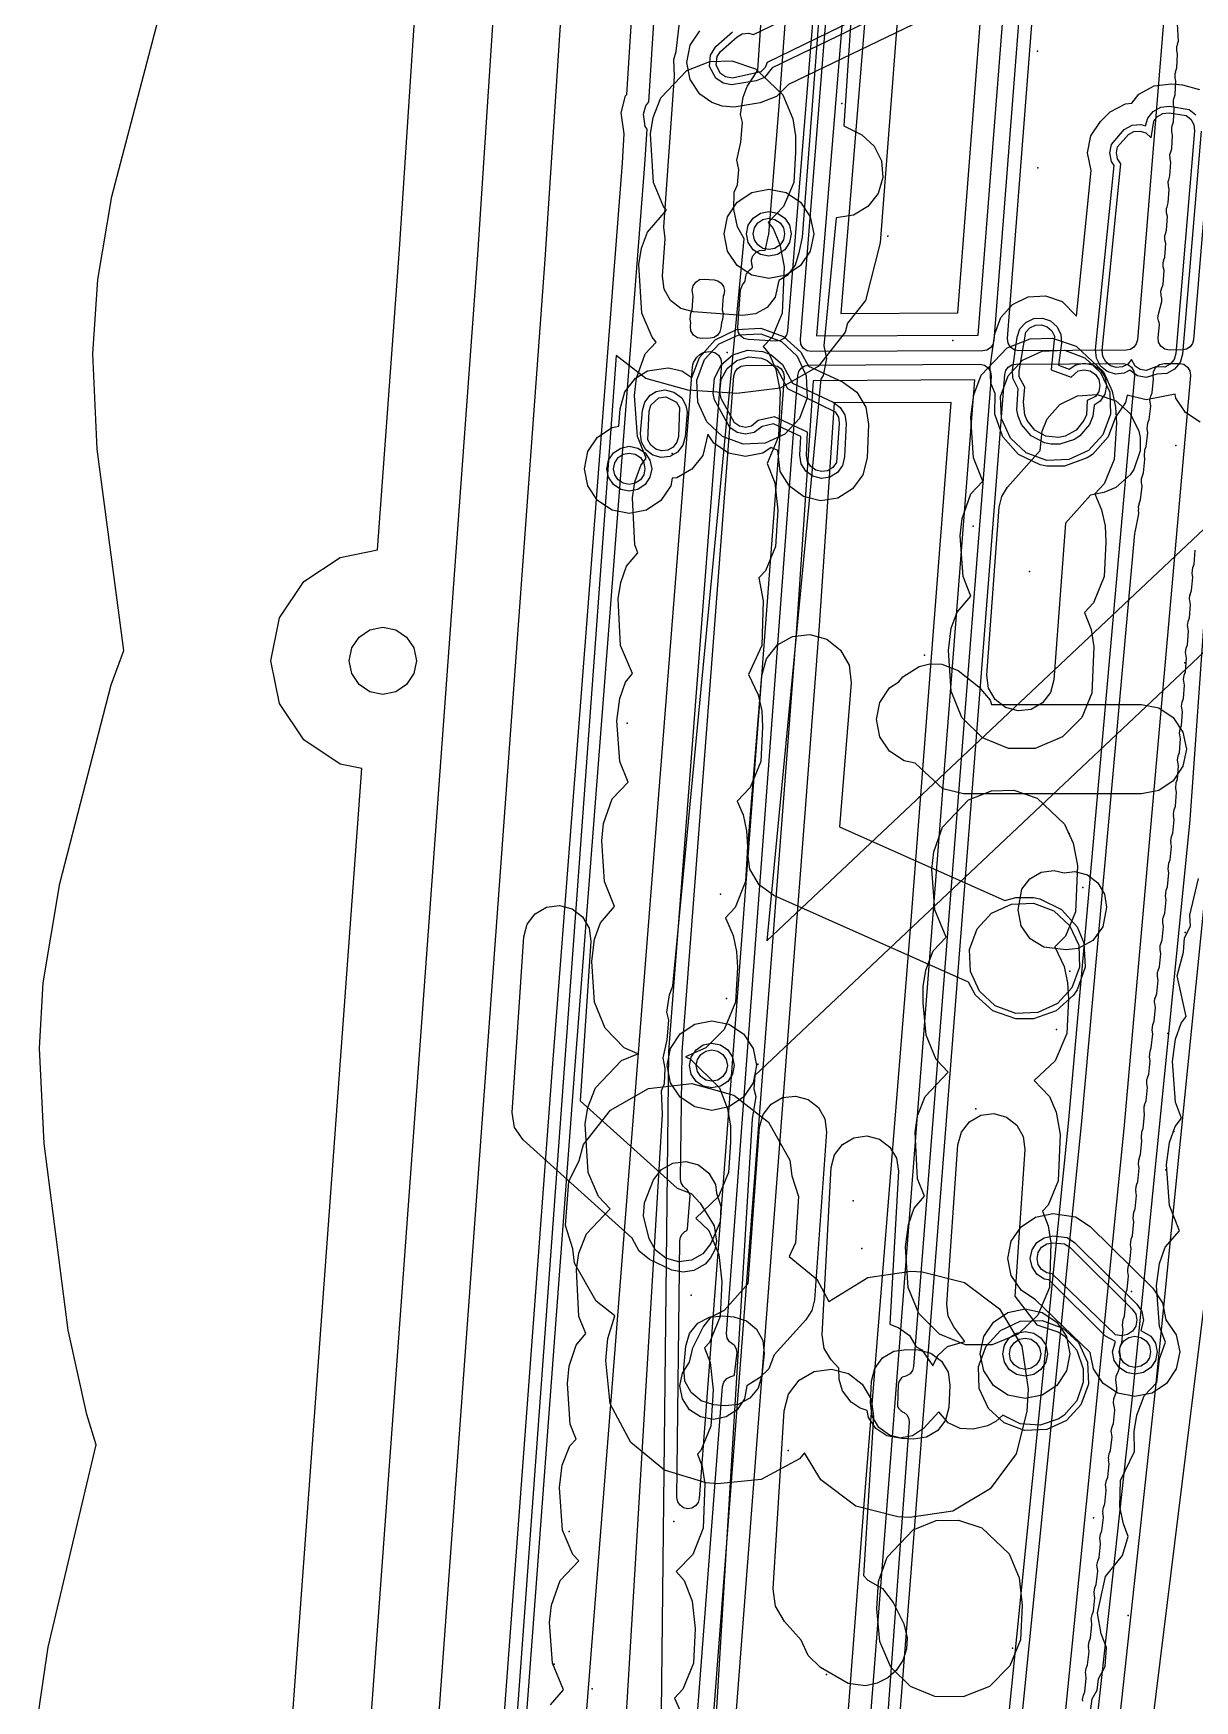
# Model space of a CAD drawing. Header units: metres. Extents: x 8738 to 9560, y -8972 to -7699.
# Drawn here: x 8830.9 to 8882.8, y -8453.9 to -8379.4 of the extents above; entities that cross this region are included whole.
import ezdxf

# ---------------------------------------------------------------- set-up
doc = ezdxf.new("R2010")
doc.units = ezdxf.units.M
for name, color, linetype in [('AI_GREENING_EXCLUSIONS', 1, 'Continuous'), ('AI_GREENING_LAWN', 82, 'Continuous'), ('AI_GREENING_REJECTED', 6, 'Continuous')]:
    doc.layers.add(name, color=color, linetype=linetype)

msp = doc.modelspace()

# ---------------------------------------------------------------- linework, layer by layer
at = {"layer": 'AI_GREENING_EXCLUSIONS'}
for points in [[(8848.921, -8495.692), (8854.122, -8425.872), (8857.265, -8385.239), (8857.346, -8383.941), (8857.205, -8382.999), (8857.405, -8382.245), (8857.457, -8382.177), (8858.346, -8368.035), (8862.197, -8310.895), (8865.464, -8280.249)], [(8849.918, -8495.766), (8855.119, -8425.947), (8858.262, -8385.308), (8858.361, -8383.732), (8858.277, -8383.606), (8858.203, -8383.062), (8858.303, -8382.685), (8858.438, -8382.508), (8859.344, -8368.102), (8863.195, -8310.96), (8866.461, -8280.319)], [(8842.166, -8507.758), (8850.798, -8389.338), (8855.784, -8313.137), (8853.631, -8312.977), (8853.067, -8312.82), (8852.606, -8312.46), (8852.318, -8311.95), (8852.247, -8311.369), (8852.403, -8310.805), (8852.764, -8310.344), (8853.273, -8310.056), (8853.854, -8309.985), (8857.49, -8310.256), (8858.051, -8310.411), (8858.51, -8310.768), (8858.799, -8311.273), (8858.875, -8311.85), (8853.79, -8389.55), (8845.159, -8507.963)], [(8838.675, -8507.504), (8845.615, -8412.294), (8844.648, -8412.101), (8843.025, -8411.017), (8841.942, -8409.395), (8841.561, -8407.482), (8841.942, -8405.569), (8843.025, -8403.946), (8844.648, -8402.863), (8846.327, -8402.529), (8847.306, -8389.096), (8852.082, -8316.109)], [(8857.37, -8455.747), (8859.06, -8427.744), (8859.001, -8426.702), (8859.138, -8426.364), (8859.177, -8425.698), (8859.083, -8425.223), (8859.266, -8424.412), (8859.338, -8423.536), (8859.25, -8423.184), (8859.364, -8422.412), (8859.511, -8422.001), (8862.7, -8388.631), (8862.401, -8388.086), (8862.245, -8387.325), (8862.258, -8386.545), (8862.402, -8386.21), (8862.458, -8385.531), (8862.376, -8385.117), (8862.559, -8384.306), (8862.631, -8383.43), (8862.543, -8383.078), (8862.658, -8382.306), (8862.832, -8381.818), (8863.306, -8381.1), (8865.258, -8351.718)], [(8857.37, -8455.747), (8859.06, -8427.744), (8859.001, -8426.702), (8859.138, -8426.364), (8859.177, -8425.698), (8859.083, -8425.223), (8859.266, -8424.412), (8859.338, -8423.536), (8859.25, -8423.184), (8859.364, -8422.412), (8859.511, -8422.001), (8862.7, -8388.631), (8862.401, -8388.086), (8862.245, -8387.325), (8862.258, -8386.545), (8862.402, -8386.21), (8862.458, -8385.531), (8862.376, -8385.117), (8862.559, -8384.306), (8862.631, -8383.43), (8862.543, -8383.078), (8862.658, -8382.306), (8862.832, -8381.818), (8863.306, -8381.1), (8865.258, -8351.718)], [(8869.251, -8351.957), (8867.15, -8383.583), (8867.951, -8383.986), (8868.502, -8384.485), (8868.833, -8385.151), (8868.897, -8385.892), (8868.687, -8386.605), (8868.23, -8387.192), (8867.591, -8387.572), (8866.808, -8387.69), (8866.262, -8393.403), (8866.375, -8393.973), (8866.223, -8394.738), (8866.119, -8394.893), (8863.72, -8419.999), (8890.695, -8394.568)], [(8869.251, -8351.957), (8867.15, -8383.583), (8867.951, -8383.986), (8868.502, -8384.485), (8868.833, -8385.151), (8868.897, -8385.892), (8868.687, -8386.605), (8868.23, -8387.192), (8867.591, -8387.572), (8866.808, -8387.69), (8866.262, -8393.403), (8866.375, -8393.973), (8866.223, -8394.738), (8866.119, -8394.893), (8863.72, -8419.999), (8890.695, -8394.568)], [(8868.581, -8360.533), (8865.926, -8392.968), (8873.16, -8392.935), (8874.764, -8372.341)], [(8869.578, -8360.621), (8867.012, -8391.963), (8872.252, -8391.939), (8873.767, -8372.262)], [(8869.92, -8373.87), (8868.783, -8388.81), (8868.115, -8391.382), (8867.319, -8392.404), (8867.21, -8392.8), (8866.011, -8394.339), (8864.315, -8395.303), (8862.379, -8395.544), (8860.185, -8395.385), (8858.304, -8394.867), (8856.987, -8393.842), (8848.652, -8508.187)], [(8866.429, -8373.617), (8865.292, -8388.557), (8865.142, -8389.248), (8864.986, -8389.812), (8864.627, -8390.274), (8864.25, -8390.488), (8864.082, -8391.23), (8863.722, -8391.692), (8863.213, -8391.981), (8862.632, -8392.054), (8860.438, -8391.894), (8859.874, -8391.739), (8859.412, -8391.38), (8859.123, -8390.871), (8859.051, -8390.29), (8859.172, -8388.617), (8859.108, -8388.108), (8859.586, -8381.366), (8859.563, -8380.614), (8859.669, -8380.258), (8859.853, -8378.58)], [(8870.281, -8377.548), (8863.734, -8380.756), (8863.636, -8380.98), (8863.44, -8381.17), (8862.182, -8381.447), (8861.874, -8381.395), (8861.647, -8381.243), (8861.453, -8380.873), (8861.495, -8380.48), (8861.647, -8380.253), (8862.381, -8379.605), (8862.618, -8379.469), (8862.889, -8379.433), (8863.125, -8379.496), (8869.125, -8376.596)], [(8830.949, -8456.009), (8831.606, -8451.552), (8833.753, -8442.509), (8833.333, -8441.161), (8832.503, -8437.382), (8831.432, -8429.056), (8831.224, -8424.793), (8831.392, -8421.876), (8832.139, -8417.434), (8834.432, -8408.563), (8834.986, -8407.022), (8833.801, -8398.028), (8833.602, -8393.764), (8833.824, -8390.442), (8834.46, -8386.738), (8836.97, -8377.137)], [(8870.219, -8377.956), (8863.956, -8380.982), (8863.602, -8381.422), (8863.239, -8381.565), (8862.142, -8381.748), (8861.759, -8381.672), (8861.435, -8381.455), (8861.158, -8380.926), (8861.198, -8380.419), (8861.435, -8380.041), (8862.183, -8379.38)], [(8870.654, -8378.856), (8864.684, -8381.741), (8864.143, -8382.263), (8863.417, -8382.549), (8862.257, -8382.745), (8861.718, -8382.702), (8861.259, -8382.543), (8860.728, -8382.162), (8860.294, -8381.513), (8860.142, -8380.748), (8860.294, -8379.983), (8860.728, -8379.334)], [(8854.054, -8454.129), (8854.625, -8453.458), (8854.137, -8452.266), (8854.008, -8450.447), (8854.089, -8449.672), (8854.477, -8448.574), (8855.311, -8447.697), (8855.044, -8447.408), (8854.59, -8446.324), (8854.445, -8444.424), (8854.575, -8443.426), (8854.914, -8442.551), (8855.193, -8442.258), (8854.933, -8441.594), (8854.804, -8439.775), (8854.885, -8439), (8855.195, -8438.053), (8855.622, -8437.535), (8855.32, -8436.772), (8855.205, -8434.683), (8855.321, -8433.956), (8855.661, -8433.081), (8856.715, -8431.971), (8856.187, -8431.422), (8855.734, -8430.339), (8855.602, -8428.168), (8855.719, -8427.441), (8856.058, -8426.565), (8857.219, -8425.344), (8857.955, -8425.047), (8857.344, -8424.774), (8856.489, -8423.897), (8856.019, -8422.732), (8855.891, -8420.913), (8856.021, -8419.915), (8856.282, -8419.191), (8856.912, -8418.458), (8856.464, -8417.345), (8856.336, -8415.526), (8856.416, -8414.751), (8856.805, -8413.653), (8857.514, -8412.907), (8857.143, -8411.978), (8857.015, -8410.159), (8857.144, -8409.162), (8857.406, -8408.437), (8857.713, -8408.045), (8857.184, -8406.799), (8857.068, -8404.709), (8857.185, -8403.983), (8857.446, -8403.258), (8857.954, -8402.654), (8857.822, -8402.296), (8857.707, -8400.206), (8857.824, -8399.479), (8858.085, -8398.755), (8858.326, -8398.432), (8857.935, -8397.454), (8857.807, -8395.636), (8857.887, -8394.86), (8858.275, -8393.762), (8858.772, -8393.239), (8858.585, -8393.03), (8858.131, -8391.946), (8857.999, -8389.775), (8858.116, -8389.048), (8858.378, -8388.324), (8859.238, -8387.349), (8859.102, -8387.191), (8858.648, -8386.107), (8858.516, -8383.936), (8858.633, -8383.209), (8858.972, -8382.334), (8860.133, -8381.112), (8861.163, -8380.705), (8862.157, -8380.678), (8863.207, -8381.03), (8864.431, -8382.188), (8864.877, -8383.264), (8864.999, -8384.034), (8864.998, -8384.752), (8864.917, -8386.107), (8864.463, -8387.191), (8863.777, -8387.898), (8864, -8388.174), (8864.299, -8388.884), (8864.482, -8389.873), (8864.4, -8391.946), (8863.947, -8393.03), (8863.553, -8393.445), (8863.82, -8393.764), (8864.119, -8394.473), (8864.302, -8395.463), (8864.236, -8397.454), (8863.734, -8398.668), (8864.068, -8399.534), (8864.201, -8400.751), (8864.107, -8402.377), (8863.654, -8403.461), (8863.353, -8403.783), (8863.55, -8404.807), (8863.485, -8406.799), (8862.9, -8408.101), (8863.327, -8408.997), (8863.483, -8409.717), (8863.522, -8410.433), (8863.444, -8411.978), (8862.975, -8413.143), (8862.39, -8413.75), (8862.649, -8414.364), (8862.804, -8415.083), (8862.843, -8415.8), (8862.766, -8417.345), (8862.296, -8418.51), (8861.861, -8418.967), (8862.204, -8419.751), (8862.359, -8420.47), (8862.398, -8421.187), (8862.321, -8422.732), (8861.806, -8423.963), (8860.996, -8424.774), (8860.079, -8425.174), (8860.293, -8425.262), (8861.603, -8426.567), (8861.963, -8427.496), (8862.085, -8428.266), (8862.084, -8428.983), (8862.003, -8430.339), (8861.549, -8431.422), (8860.535, -8432.383), (8861.119, -8432.935), (8861.566, -8434.011), (8861.699, -8435.228), (8861.622, -8436.772), (8861.152, -8437.937), (8860.933, -8438.178), (8861.178, -8438.832), (8861.312, -8440.049), (8861.218, -8441.675), (8860.764, -8442.759), (8860.617, -8442.928), (8860.819, -8443.481), (8860.941, -8444.251), (8860.875, -8446.243), (8860.405, -8447.408), (8859.664, -8448.171), (8860.022, -8448.576), (8860.382, -8449.504), (8860.516, -8450.721), (8860.438, -8452.266), (8859.968, -8453.431), (8859.589, -8453.832), (8859.975, -8454.689)], [(8883.066, -8396.825), (8882.417, -8396.391), (8881.983, -8395.742), (8881.948, -8395.567), (8880.657, -8395.819), (8879.807, -8395.611), (8879.741, -8395.945), (8879.292, -8396.604), (8878.959, -8397.479), (8878.258, -8398.258), (8878.02, -8398.418), (8877.006, -8398.78), (8876.214, -8398.78), (8875.922, -8398.721), (8874.961, -8398.258), (8874.26, -8397.479), (8873.899, -8396.465), (8873.918, -8395.537), (8873.724, -8395.077), (8873.695, -8394.363), (8873.903, -8392.88), (8874.16, -8392.144), (8874.16, -8392.144), (8874.68, -8391.562), (8875.383, -8391.223), (8876.162, -8391.178), (8876.899, -8391.436), (8877.543, -8392.084), (8878.197, -8385.579), (8878.032, -8384.794), (8878.184, -8384.029), (8878.618, -8383.38), (8879.049, -8382.962), (8879.738, -8382.596), (8880.012, -8382.57), (8880.33, -8382.17), (8881.013, -8381.793), (8881.789, -8381.705), (8882.287, -8381.747), (8883.037, -8381.963)], [(8883.116, -8383.824), (8882.278, -8393.778), (8882.17, -8394.153), (8881.926, -8394.458), (8881.585, -8394.647), (8881.142, -8394.675), (8880.657, -8394.819), (8880.274, -8394.743), (8879.934, -8394.503), (8879.681, -8394.638), (8879.293, -8394.675), (8878.92, -8394.561), (8878.619, -8394.313), (8878.435, -8393.968), (8878.398, -8393.58), (8879.225, -8385.352), (8879.108, -8385.177), (8879.032, -8384.794), (8879.108, -8384.411), (8879.682, -8383.737), (8880.027, -8383.553), (8880.415, -8383.516), (8880.633, -8383.583), (8880.732, -8383.239), (8880.732, -8383.239), (8880.976, -8382.934), (8881.317, -8382.745), (8881.705, -8382.702), (8882.578, -8382.851), (8882.883, -8383.095)], [(8867.749, -8462.409), (8873.004, -8394.936), (8865.782, -8394.968), (8865.049, -8405.837), (8856.816, -8513.459)], [(8866.751, -8462.346), (8868.096, -8444.778), (8870.148, -8419.283), (8871.944, -8395.941), (8866.717, -8395.964), (8866.046, -8405.913), (8857.813, -8513.525)], [(8891.59, -8399.222), (8863.172, -8426.014), (8863.136, -8426.614), (8863.228, -8426.947), (8863.055, -8427.95), (8861.377, -8455.756)], [(8891.59, -8399.222), (8863.172, -8426.014), (8863.136, -8426.614), (8863.228, -8426.947), (8863.055, -8427.95), (8861.377, -8455.756)], [(8883.311, -8404.702), (8882.615, -8414.59), (8880.057, -8440.104), (8877.765, -8461.088)], [(8883.61, -8414.69), (8881.052, -8440.21), (8878.76, -8461.195)], [(8878.025, -8455.528), (8878.24, -8453.857), (8878.465, -8453.479), (8878.53, -8452.968), (8878.83, -8452.414), (8878.892, -8451.564), (8878.65, -8450.962), (8878.486, -8450.037), (8878.845, -8448.391), (8879.602, -8447.453), (8879.853, -8446.604), (8879.643, -8446.04), (8879.481, -8445.277), (8879.513, -8444.113), (8880.136, -8442.816), (8880.119, -8441.918), (8880.236, -8441.192), (8880.575, -8440.316), (8881.13, -8439.732), (8881.258, -8438.673), (8881.529, -8437.931), (8881.251, -8437.223), (8881.122, -8435.405), (8881.252, -8434.407), (8881.513, -8433.683), (8882.147, -8432.947), (8881.695, -8431.824), (8881.567, -8430.005), (8881.696, -8429.007), (8881.958, -8428.283), (8882.241, -8427.915), (8881.963, -8427.208), (8881.835, -8425.39), (8881.964, -8424.392), (8882.226, -8423.668), (8882.442, -8423.371), (8882.047, -8421.562), (8882.331, -8420.5), (8882.371, -8419.853), (8882.637, -8419.341), (8882.609, -8418.844), (8882.997, -8417.204)]]:
    msp.add_lwpolyline(points, dxfattribs=at)
for points in [[(8880.385, -8383.815), (8880.646, -8383.894), (8880.883, -8384.117), (8880.999, -8383.377), (8881.169, -8383.163), (8881.408, -8383.031), (8881.68, -8383), (8882.44, -8383.118), (8882.654, -8383.288), (8882.786, -8383.527), (8882.817, -8383.799), (8881.979, -8393.753), (8881.903, -8394.015), (8881.733, -8394.229), (8881.494, -8394.361), (8881.092, -8394.354), (8880.657, -8394.519), (8880.389, -8394.466), (8880.162, -8394.314), (8879.998, -8394.025), (8879.836, -8394.222), (8879.595, -8394.35), (8879.323, -8394.376), (8879.062, -8394.297), (8878.851, -8394.123), (8878.723, -8393.882), (8878.697, -8393.61), (8879.534, -8385.284), (8879.385, -8385.062), (8879.332, -8384.794), (8879.385, -8384.526), (8879.872, -8383.969), (8880.113, -8383.841), (8880.385, -8383.815)], [(8864.572, -8390.256), (8863.807, -8390.408), (8863.042, -8390.256), (8862.393, -8389.822), (8861.959, -8389.173), (8861.807, -8388.408), (8861.959, -8387.643), (8862.393, -8386.994), (8863.042, -8386.56), (8863.807, -8386.408), (8864.572, -8386.56), (8865.221, -8386.994), (8865.655, -8387.643), (8865.807, -8388.408), (8865.655, -8389.173), (8865.221, -8389.822), (8864.572, -8390.256)], [(8863.424, -8389.332), (8863.1, -8389.115), (8862.883, -8388.791), (8862.807, -8388.408), (8862.883, -8388.025), (8863.1, -8387.701), (8863.424, -8387.484), (8863.807, -8387.408), (8864.19, -8387.484), (8864.514, -8387.701), (8864.731, -8388.025), (8864.807, -8388.408), (8864.731, -8388.791), (8864.514, -8389.115), (8864.19, -8389.332), (8863.807, -8389.408), (8863.424, -8389.332)], [(8863.539, -8389.055), (8863.312, -8388.903), (8863.16, -8388.676), (8863.107, -8388.408), (8863.16, -8388.14), (8863.312, -8387.913), (8863.539, -8387.761), (8863.807, -8387.708), (8864.075, -8387.761), (8864.302, -8387.913), (8864.454, -8388.14), (8864.507, -8388.408), (8864.454, -8388.676), (8864.302, -8388.903), (8864.075, -8389.055), (8863.807, -8389.108), (8863.539, -8389.055)], [(8875.022, -8392.651), (8875.282, -8392.36), (8875.633, -8392.191), (8876.023, -8392.169), (8876.391, -8392.297), (8876.682, -8392.557), (8876.852, -8392.908), (8876.874, -8393.298), (8876.736, -8394.276), (8877.222, -8394.449), (8877.51, -8394.256), (8877.893, -8394.18), (8878.276, -8394.256), (8878.6, -8394.473), (8878.817, -8394.797), (8878.893, -8395.18), (8878.817, -8395.563), (8878.6, -8395.887), (8878.34, -8396.061), (8878.281, -8396.559), (8878.13, -8396.92), (8877.699, -8397.429), (8877.461, -8397.589), (8876.808, -8397.799), (8876.412, -8397.799), (8876.12, -8397.74), (8875.52, -8397.429), (8875.09, -8396.92), (8874.939, -8396.559), (8874.88, -8396.267), (8874.934, -8395.334), (8874.699, -8394.859), (8874.685, -8394.502), (8874.893, -8393.02), (8875.022, -8392.651)], [(8875.708, -8392.481), (8875.981, -8392.466), (8876.239, -8392.556), (8876.443, -8392.738), (8876.561, -8392.984), (8876.413, -8394.489), (8877.314, -8394.811), (8877.625, -8394.533), (8877.893, -8394.48), (8878.161, -8394.533), (8878.388, -8394.685), (8878.54, -8394.912), (8878.593, -8395.18), (8878.54, -8395.448), (8878.388, -8395.675), (8878.03, -8395.853), (8877.987, -8396.5), (8877.881, -8396.752), (8877.532, -8397.18), (8877.04, -8397.446), (8876.748, -8397.505), (8876.179, -8397.446), (8875.688, -8397.18), (8875.338, -8396.752), (8875.233, -8396.5), (8875.174, -8395.931), (8875.241, -8395.256), (8874.992, -8394.794), (8874.982, -8394.544), (8875.281, -8392.804), (8875.462, -8392.6), (8875.708, -8392.481)], [(8860.7, -8393.928), (8861.401, -8393.149), (8862.362, -8392.687), (8863.446, -8392.628), (8864.46, -8392.989), (8865.238, -8393.69), (8865.58, -8394.314), (8867.1, -8395.025), (8867.727, -8395.485), (8868.131, -8396.15), (8868.251, -8396.919), (8868.189, -8398.415), (8868.005, -8399.173), (8867.545, -8399.804), (8866.878, -8400.21), (8866.107, -8400.33), (8865.349, -8400.146), (8864.719, -8399.686), (8864.313, -8399.02), (8864.199, -8398.084), (8863.909, -8397.948), (8863.532, -8398.2), (8862.767, -8398.352), (8862.002, -8398.2), (8861.353, -8397.766), (8861.079, -8397.357), (8860.852, -8398.308), (8860.369, -8398.92), (8859.689, -8399.302), (8859.485, -8399.326), (8859.418, -8399.665), (8858.984, -8400.314), (8858.335, -8400.748), (8857.57, -8400.9), (8856.805, -8400.748), (8856.156, -8400.314), (8855.722, -8399.665), (8855.57, -8398.9), (8855.722, -8398.135), (8856.156, -8397.486), (8856.805, -8397.052), (8857.096, -8396.994), (8857.156, -8396.224), (8857.368, -8395.472), (8857.851, -8394.86), (8858.385, -8394.533), (8859.306, -8394.386), (8859.915, -8394.533), (8860.362, -8394.832), (8860.7, -8393.928)], [(8862.46, -8392.917), (8863.446, -8392.878), (8864.363, -8393.219), (8865.062, -8393.866), (8865.471, -8394.748), (8865.51, -8395.734), (8865.169, -8396.651), (8864.522, -8397.35), (8863.64, -8397.759), (8862.654, -8397.798), (8861.737, -8397.457), (8861.038, -8396.81), (8860.629, -8395.928), (8860.59, -8394.942), (8860.931, -8394.025), (8861.578, -8393.326), (8862.46, -8392.917)], [(8872.433, -8401.127), (8872.822, -8400.029), (8873.369, -8399.453), (8872.951, -8398.414), (8872.823, -8396.595), (8872.953, -8395.597), (8873.292, -8394.722), (8874.452, -8393.5), (8875.482, -8393.093), (8876.476, -8393.066), (8877.526, -8393.418), (8878.75, -8394.577), (8879.136, -8395.433), (8879.291, -8396.152), (8879.33, -8396.869), (8879.236, -8398.495), (8878.783, -8399.579), (8878.361, -8400.022), (8878.666, -8400.74), (8878.821, -8401.459), (8878.86, -8402.176), (8878.783, -8403.721), (8878.313, -8404.886), (8877.904, -8405.317), (8878.196, -8406.082), (8878.317, -8406.852), (8878.235, -8408.925), (8877.782, -8410.009), (8876.927, -8410.886), (8875.695, -8411.401), (8874.507, -8411.401), (8873.342, -8410.931), (8872.42, -8410.009), (8871.95, -8408.844), (8871.822, -8407.025), (8871.952, -8406.027), (8872.213, -8405.303), (8872.826, -8404.588), (8872.481, -8403.721), (8872.353, -8401.902), (8872.433, -8401.127)], [(8863.901, -8393.818), (8864.409, -8394.249), (8864.862, -8395.082), (8866.676, -8395.93), (8866.99, -8396.161), (8867.192, -8396.493), (8867.252, -8396.878), (8867.19, -8398.373), (8867.098, -8398.753), (8866.868, -8399.068), (8866.534, -8399.271), (8866.149, -8399.331), (8865.77, -8399.239), (8865.455, -8399.009), (8865.252, -8398.676), (8865.191, -8398.29), (8865.226, -8397.46), (8864.014, -8396.893), (8863.502, -8397.017), (8863.15, -8397.276), (8862.767, -8397.352), (8862.384, -8397.276), (8862.06, -8397.059), (8861.379, -8395.828), (8861.32, -8395.536), (8861.379, -8394.848), (8861.69, -8394.249), (8862.199, -8393.818), (8862.852, -8393.608), (8863.54, -8393.667), (8863.901, -8393.818)], [(8863.733, -8394.067), (8864.161, -8394.416), (8864.642, -8395.31), (8866.769, -8396.363), (8866.91, -8396.596), (8866.952, -8396.865), (8866.826, -8398.626), (8866.664, -8398.847), (8866.431, -8398.989), (8866.161, -8399.031), (8865.896, -8398.967), (8865.675, -8398.806), (8865.533, -8398.573), (8865.491, -8398.303), (8865.534, -8397.273), (8864.049, -8396.578), (8863.33, -8396.746), (8863.035, -8396.999), (8862.767, -8397.052), (8862.499, -8396.999), (8862.272, -8396.847), (8861.673, -8395.769), (8861.614, -8395.477), (8861.673, -8394.908), (8861.939, -8394.416), (8862.367, -8394.067), (8862.911, -8393.902), (8863.48, -8393.961), (8863.733, -8394.067)], [(8875.138, -8394.057), (8876.02, -8393.648), (8877.006, -8393.609), (8877.923, -8393.95), (8878.622, -8394.597), (8879.031, -8395.479), (8879.07, -8396.465), (8878.729, -8397.382), (8878.082, -8398.081), (8877.2, -8398.49), (8876.214, -8398.529), (8875.297, -8398.188), (8874.598, -8397.541), (8874.189, -8396.659), (8874.15, -8395.673), (8874.491, -8394.756), (8875.138, -8394.057)], [(8858.992, -8398.397), (8858.616, -8398.291), (8858.31, -8398.05), (8858.119, -8397.709), (8858.073, -8397.322), (8858.153, -8396.302), (8858.259, -8395.926), (8858.5, -8395.62), (8858.767, -8395.457), (8859.15, -8395.381), (8859.563, -8395.477), (8859.91, -8395.73), (8860.101, -8396.071), (8860.15, -8396.381), (8860.067, -8397.478), (8859.961, -8397.854), (8859.72, -8398.16), (8859.379, -8398.351), (8858.992, -8398.397)], [(8858.538, -8397.855), (8858.404, -8397.616), (8858.452, -8396.325), (8858.526, -8396.062), (8858.882, -8395.734), (8859.205, -8395.682), (8859.682, -8395.925), (8859.816, -8396.164), (8859.768, -8397.455), (8859.694, -8397.718), (8859.525, -8397.932), (8859.286, -8398.066), (8859.015, -8398.098), (8858.752, -8398.024), (8858.538, -8397.855)], [(8878.473, -8395.586), (8879.306, -8395.871), (8879.95, -8396.437), (8880.337, -8397.217), (8880.396, -8397.509), (8880.396, -8398.103), (8880.111, -8398.936), (8879.95, -8399.175), (8879.306, -8399.741), (8878.765, -8399.967), (8878.169, -8400.075), (8877.051, -8401.337), (8876.54, -8408.337), (8876.384, -8408.901), (8876.025, -8409.363), (8875.516, -8409.652), (8874.935, -8409.724), (8874.371, -8409.568), (8873.909, -8409.209), (8873.62, -8408.7), (8873.548, -8408.119), (8874.096, -8400.613), (8874.21, -8400.139), (8874.469, -8399.727), (8875.924, -8398.085), (8876.015, -8397.217), (8876.241, -8396.676), (8876.807, -8396.032), (8877.587, -8395.645), (8878.473, -8395.586)], [(8856.863, -8399.607), (8856.646, -8399.283), (8856.57, -8398.9), (8856.646, -8398.517), (8856.863, -8398.193), (8857.187, -8397.976), (8857.57, -8397.9), (8857.953, -8397.976), (8858.277, -8398.193), (8858.494, -8398.517), (8858.57, -8398.9), (8858.494, -8399.283), (8858.277, -8399.607), (8857.953, -8399.824), (8857.57, -8399.9), (8857.187, -8399.824), (8856.863, -8399.607)], [(8857.075, -8399.395), (8856.923, -8399.168), (8856.87, -8398.9), (8856.923, -8398.632), (8857.075, -8398.405), (8857.302, -8398.253), (8857.57, -8398.2), (8857.838, -8398.253), (8858.065, -8398.405), (8858.217, -8398.632), (8858.27, -8398.9), (8858.217, -8399.168), (8858.065, -8399.395), (8857.838, -8399.547), (8857.57, -8399.6), (8857.302, -8399.547), (8857.075, -8399.395)], [(8847.622, -8408.543), (8847.135, -8408.868), (8846.561, -8408.982), (8845.987, -8408.868), (8845.5, -8408.543), (8845.175, -8408.056), (8845.061, -8407.482), (8845.175, -8406.908), (8845.5, -8406.421), (8845.987, -8406.096), (8846.561, -8405.982), (8847.135, -8406.096), (8847.622, -8406.421), (8847.947, -8406.908), (8848.061, -8407.482), (8847.947, -8408.056), (8847.622, -8408.543)], [(8874.83, -8418.065), (8875.621, -8418.065), (8875.913, -8418.124), (8876.874, -8418.587), (8877.575, -8419.366), (8877.877, -8420.088), (8877.936, -8421.171), (8877.575, -8422.186), (8877.414, -8422.424), (8876.636, -8423.125), (8875.621, -8423.486), (8874.83, -8423.486), (8873.816, -8423.125), (8873.037, -8422.424), (8872.715, -8421.845), (8864.033, -8417.973), (8863.372, -8417.496), (8862.956, -8416.794), (8862.855, -8415.985), (8863.487, -8408.139), (8863.7, -8407.388), (8864.185, -8406.776), (8864.866, -8406.396), (8865.641, -8406.306), (8866.392, -8406.519), (8867.004, -8407.004), (8867.384, -8407.685), (8867.474, -8408.46), (8866.956, -8414.896), (8874.344, -8418.193), (8874.83, -8418.065)], [(8873.742, -8409.432), (8880.454, -8409.432), (8881.22, -8409.584), (8881.869, -8410.018), (8882.302, -8410.666), (8882.454, -8411.432), (8882.302, -8412.197), (8881.869, -8412.846), (8881.22, -8413.279), (8880.454, -8413.432), (8872.498, -8413.432), (8871.582, -8413.21), (8870.341, -8412.057), (8869.843, -8411.958), (8869.194, -8411.524), (8868.76, -8410.875), (8868.608, -8410.11), (8868.76, -8409.345), (8869.194, -8408.696), (8869.611, -8408.417), (8869.786, -8408.196), (8870.518, -8407.73), (8870.991, -8407.621), (8871.531, -8407.638), (8872.261, -8407.914), (8873.185, -8408.644), (8873.684, -8409.244), (8873.742, -8409.432)], [(8870.333, -8428.545), (8870.45, -8427.818), (8870.789, -8426.943), (8871.819, -8425.858), (8871.277, -8425.294), (8870.824, -8424.21), (8870.691, -8422.757), (8870.692, -8422.039), (8870.809, -8421.312), (8871.148, -8420.437), (8871.723, -8419.832), (8871.217, -8418.614), (8871.089, -8416.795), (8871.169, -8416.02), (8871.558, -8414.922), (8872.718, -8413.7), (8873.748, -8413.293), (8874.742, -8413.266), (8875.792, -8413.618), (8877.016, -8414.777), (8877.402, -8415.633), (8877.584, -8416.622), (8877.502, -8418.695), (8877.049, -8419.779), (8876.581, -8420.268), (8876.992, -8421.148), (8877.147, -8421.867), (8877.186, -8422.584), (8877.109, -8424.129), (8876.594, -8425.361), (8875.658, -8426.24), (8876.333, -8426.944), (8876.633, -8427.654), (8876.815, -8428.643), (8876.733, -8430.716), (8876.28, -8431.8), (8876.034, -8432.068), (8876.279, -8432.723), (8876.4, -8433.493), (8876.335, -8435.485), (8875.82, -8436.717), (8874.943, -8437.572), (8873.778, -8438.042), (8872.59, -8438.042), (8871.425, -8437.572), (8870.503, -8436.65), (8870.033, -8435.485), (8869.905, -8433.666), (8870.035, -8432.668), (8870.296, -8431.944), (8870.75, -8431.397), (8870.448, -8430.635), (8870.333, -8428.545)], [(8874.937, -8418.616), (8875.106, -8417.685), (8875.461, -8417.219), (8875.966, -8416.924), (8876.546, -8416.845), (8876.993, -8416.963), (8877.474, -8416.898), (8878.04, -8417.047), (8878.506, -8417.401), (8878.8, -8417.907), (8878.879, -8418.487), (8878.72, -8419.366), (8878.269, -8419.985), (8877.616, -8420.338), (8877.092, -8420.395), (8876.093, -8420.277), (8875.477, -8419.908), (8875.071, -8419.318), (8874.937, -8418.616)], [(8860.738, -8431.709), (8861.358, -8432.727), (8861.468, -8433.407), (8861.385, -8433.803), (8861.199, -8434.163), (8860.955, -8434.434), (8860.447, -8434.724), (8859.972, -8434.801), (8859.47, -8434.714), (8858.466, -8434.225), (8858.004, -8433.867), (8857.703, -8433.273), (8852.833, -8428.878), (8852.448, -8428.328), (8852.341, -8427.666), (8852.858, -8419.811), (8853.009, -8419.246), (8853.366, -8418.781), (8853.873, -8418.489), (8854.453, -8418.413), (8855.018, -8418.564), (8855.482, -8418.921), (8855.775, -8419.428), (8855.851, -8420.008), (8855.382, -8427.138), (8859.713, -8431.046), (8860.334, -8431.285), (8860.738, -8431.709)], [(8874.636, -8418.355), (8875.622, -8418.316), (8876.539, -8418.657), (8877.238, -8419.304), (8877.647, -8420.186), (8877.686, -8421.172), (8877.345, -8422.089), (8876.698, -8422.788), (8875.816, -8423.197), (8874.83, -8423.236), (8873.913, -8422.895), (8873.214, -8422.248), (8872.805, -8421.366), (8872.766, -8420.38), (8873.107, -8419.463), (8873.754, -8418.764), (8874.636, -8418.355)], [(8862.022, -8427.416), (8861.257, -8427.568), (8860.492, -8427.416), (8859.843, -8426.982), (8859.409, -8426.333), (8859.257, -8425.568), (8859.409, -8424.803), (8859.843, -8424.154), (8860.492, -8423.72), (8861.257, -8423.568), (8862.022, -8423.72), (8862.671, -8424.154), (8863.105, -8424.803), (8863.257, -8425.568), (8863.105, -8426.333), (8862.671, -8426.982), (8862.022, -8427.416)], [(8860.874, -8426.492), (8860.55, -8426.275), (8860.333, -8425.951), (8860.257, -8425.568), (8860.333, -8425.185), (8860.55, -8424.861), (8860.874, -8424.644), (8861.257, -8424.568), (8861.64, -8424.644), (8861.964, -8424.861), (8862.181, -8425.185), (8862.257, -8425.568), (8862.181, -8425.951), (8861.964, -8426.275), (8861.64, -8426.492), (8861.257, -8426.568), (8860.874, -8426.492)], [(8860.989, -8426.215), (8860.762, -8426.063), (8860.61, -8425.836), (8860.557, -8425.568), (8860.61, -8425.3), (8860.762, -8425.073), (8860.989, -8424.921), (8861.257, -8424.868), (8861.525, -8424.921), (8861.752, -8425.073), (8861.904, -8425.3), (8861.957, -8425.568), (8861.904, -8425.836), (8861.752, -8426.063), (8861.525, -8426.215), (8861.257, -8426.268), (8860.989, -8426.215)], [(8856.71, -8440.686), (8856.515, -8438.745), (8856.612, -8437.758), (8856.918, -8436.745), (8856.085, -8436.093), (8855.127, -8434.394), (8855.049, -8433.758), (8854.724, -8432.718), (8854.873, -8430.744), (8855.325, -8429.815), (8855.527, -8429.09), (8856.731, -8427.554), (8858.43, -8426.596), (8860.367, -8426.361), (8862.246, -8426.885), (8863.782, -8428.089), (8864.74, -8429.788), (8864.825, -8430.494), (8865.134, -8431.422), (8864.997, -8433.494), (8864.711, -8434.097), (8865.954, -8435.114), (8866.485, -8436.103), (8868.221, -8435.031), (8870.144, -8434.753), (8870.659, -8434.78), (8872.549, -8435.262), (8874.112, -8436.43), (8875.105, -8438.1), (8875.386, -8440.031), (8875.335, -8441.027), (8874.857, -8442.91), (8873.691, -8444.474), (8872.015, -8445.473), (8870.084, -8445.754), (8869.569, -8445.727), (8867.686, -8445.249), (8866.122, -8444.083), (8865.397, -8442.866), (8865.174, -8443.138), (8863.454, -8444.059), (8861.516, -8444.253), (8861.007, -8444.203), (8859.142, -8443.64), (8857.632, -8442.405), (8856.71, -8440.686)], [(8863.907, -8427.289), (8864.416, -8427), (8864.996, -8426.928), (8865.561, -8427.084), (8866.022, -8427.443), (8866.311, -8427.952), (8866.383, -8428.533), (8865.836, -8436.039), (8865.72, -8436.518), (8865.455, -8436.933), (8864.047, -8438.498), (8863.809, -8439.119), (8863.387, -8439.524), (8862.826, -8439.881), (8862.712, -8440.455), (8862.387, -8440.942), (8861.9, -8441.267), (8861.326, -8441.381), (8860.752, -8441.267), (8860.265, -8440.942), (8859.94, -8440.455), (8859.826, -8439.881), (8859.94, -8439.307), (8860.265, -8438.82), (8860.407, -8438.186), (8860.866, -8437.255), (8861.224, -8436.792), (8861.817, -8436.491), (8862.881, -8435.308), (8863.391, -8428.315), (8863.547, -8427.751), (8863.907, -8427.289)], [(8866.593, -8430.124), (8866.739, -8429.557), (8867.091, -8429.089), (8867.595, -8428.792), (8868.174, -8428.709), (8868.741, -8428.855), (8869.209, -8429.207), (8869.507, -8429.711), (8869.589, -8430.29), (8869.209, -8437.123), (8869.608, -8437.28), (8870.079, -8437.628), (8870.382, -8438.139), (8870.63, -8438.272), (8871.134, -8438.978), (8871.349, -8438.519), (8871.781, -8438.125), (8872.558, -8437.89), (8872.062, -8437.247), (8871.815, -8436.765), (8871.755, -8436.227), (8872.251, -8429.108), (8872.405, -8428.543), (8872.763, -8428.08), (8873.271, -8427.79), (8873.852, -8427.716), (8874.416, -8427.87), (8874.879, -8428.228), (8875.17, -8428.736), (8875.244, -8429.317), (8874.787, -8435.868), (8875.774, -8437.149), (8876.755, -8437.479), (8876.993, -8437.639), (8877.559, -8438.283), (8877.844, -8439.116), (8877.844, -8439.71), (8877.559, -8440.544), (8876.993, -8441.187), (8876.755, -8441.348), (8875.921, -8441.634), (8875.035, -8441.575), (8874.257, -8441.189), (8873.948, -8441.472), (8873.568, -8441.67), (8872.928, -8441.809), (8872.344, -8441.782), (8871.813, -8441.534), (8871.394, -8441.033), (8870.708, -8441.782), (8870.221, -8442.107), (8869.647, -8442.221), (8869.073, -8442.107), (8868.586, -8441.782), (8868.261, -8441.295), (8868.2, -8440.986), (8867.884, -8440.876), (8867.48, -8440.604), (8867.097, -8440.102), (8866.941, -8439.598), (8866.937, -8439.086), (8866.588, -8438.719), (8866.268, -8438.204), (8866.178, -8437.603), (8866.593, -8430.124)], [(8860.666, -8430.009), (8861.127, -8430.369), (8861.414, -8430.879), (8861.462, -8431.273), (8861.661, -8431.854), (8861.628, -8432.545), (8861.216, -8433.511), (8860.855, -8433.972), (8860.345, -8434.259), (8859.764, -8434.33), (8859.2, -8434.173), (8858.739, -8433.812), (8858.452, -8433.302), (8858.197, -8432.285), (8858.242, -8431.693), (8858.651, -8430.67), (8859.011, -8430.209), (8859.521, -8429.922), (8860.102, -8429.851), (8860.666, -8430.009)], [(8876.483, -8432.182), (8877.504, -8432.33), (8878.156, -8432.759), (8880.951, -8435.52), (8881.388, -8436.166), (8881.544, -8436.924), (8882.005, -8437.592), (8882.157, -8438.357), (8882.005, -8439.122), (8881.571, -8439.771), (8880.922, -8440.205), (8880.157, -8440.357), (8879.392, -8440.205), (8878.743, -8439.771), (8878.309, -8439.122), (8878.162, -8438.38), (8875.718, -8436.03), (8875.069, -8435.596), (8874.635, -8434.947), (8874.483, -8434.182), (8874.635, -8433.417), (8875.069, -8432.768), (8875.718, -8432.334), (8876.483, -8432.182)], [(8877.127, -8433.256), (8877.453, -8433.471), (8880.248, -8436.232), (8880.467, -8436.555), (8880.545, -8436.937), (8880.413, -8437.408), (8880.864, -8437.65), (8881.081, -8437.974), (8881.157, -8438.357), (8881.081, -8438.74), (8880.864, -8439.064), (8880.54, -8439.281), (8880.157, -8439.357), (8879.774, -8439.281), (8879.45, -8439.064), (8879.233, -8438.74), (8879.157, -8438.357), (8879.288, -8437.892), (8878.842, -8437.654), (8876.303, -8435.146), (8876.1, -8435.106), (8875.776, -8434.889), (8875.559, -8434.565), (8875.483, -8434.182), (8875.559, -8433.799), (8875.776, -8433.475), (8876.1, -8433.258), (8876.483, -8433.182), (8877.127, -8433.256)], [(8876.483, -8433.482), (8877.014, -8433.534), (8877.242, -8433.684), (8880.037, -8436.445), (8880.19, -8436.671), (8880.245, -8436.939), (8880.193, -8437.207), (8880.043, -8437.435), (8879.817, -8437.588), (8879.549, -8437.643), (8879.281, -8437.591), (8876.457, -8434.877), (8876.215, -8434.829), (8875.988, -8434.677), (8875.836, -8434.45), (8875.783, -8434.182), (8875.836, -8433.914), (8875.988, -8433.687), (8876.215, -8433.535), (8876.483, -8433.482)], [(8876.015, -8440.291), (8875.25, -8440.443), (8874.485, -8440.291), (8873.836, -8439.857), (8873.402, -8439.208), (8873.25, -8438.443), (8873.402, -8437.678), (8873.836, -8437.029), (8874.485, -8436.595), (8875.25, -8436.443), (8876.015, -8436.595), (8876.664, -8437.029), (8877.098, -8437.678), (8877.25, -8438.443), (8877.098, -8439.208), (8876.664, -8439.857), (8876.015, -8440.291)], [(8860.057, -8439.664), (8859.999, -8439.081), (8860.095, -8438.097), (8860.264, -8437.538), (8860.635, -8437.084), (8861.151, -8436.808), (8861.733, -8436.75), (8862.24, -8436.799), (8862.8, -8436.968), (8863.253, -8437.339), (8863.529, -8437.855), (8863.587, -8438.438), (8863.491, -8439.422), (8863.322, -8439.981), (8862.951, -8440.435), (8862.435, -8440.711), (8861.853, -8440.769), (8861.346, -8440.72), (8860.786, -8440.551), (8860.333, -8440.18), (8860.057, -8439.664)], [(8875.034, -8436.992), (8876.02, -8436.953), (8876.937, -8437.294), (8877.636, -8437.941), (8878.045, -8438.823), (8878.084, -8439.809), (8877.743, -8440.726), (8877.096, -8441.425), (8876.214, -8441.834), (8875.228, -8441.873), (8874.311, -8441.532), (8873.612, -8440.885), (8873.203, -8440.003), (8873.164, -8439.017), (8873.505, -8438.1), (8874.152, -8437.401), (8875.034, -8436.992)], [(8874.867, -8439.367), (8874.543, -8439.15), (8874.326, -8438.826), (8874.25, -8438.443), (8874.326, -8438.06), (8874.543, -8437.736), (8874.867, -8437.519), (8875.25, -8437.443), (8875.633, -8437.519), (8875.957, -8437.736), (8876.174, -8438.06), (8876.25, -8438.443), (8876.174, -8438.826), (8875.957, -8439.15), (8875.633, -8439.367), (8875.25, -8439.443), (8874.867, -8439.367)], [(8874.982, -8439.09), (8874.755, -8438.938), (8874.603, -8438.711), (8874.55, -8438.443), (8874.603, -8438.175), (8874.755, -8437.948), (8874.982, -8437.796), (8875.25, -8437.743), (8875.518, -8437.796), (8875.745, -8437.948), (8875.897, -8438.175), (8875.95, -8438.443), (8875.897, -8438.711), (8875.745, -8438.938), (8875.518, -8439.09), (8875.25, -8439.143), (8874.982, -8439.09)], [(8879.889, -8439.004), (8879.662, -8438.852), (8879.51, -8438.625), (8879.457, -8438.357), (8879.51, -8438.089), (8879.662, -8437.862), (8879.889, -8437.71), (8880.157, -8437.657), (8880.425, -8437.71), (8880.652, -8437.862), (8880.804, -8438.089), (8880.857, -8438.357), (8880.804, -8438.625), (8880.652, -8438.852), (8880.425, -8439.004), (8880.157, -8439.057), (8879.889, -8439.004)], [(8868.337, -8440.657), (8868.388, -8439.666), (8868.533, -8439.099), (8868.883, -8438.63), (8869.386, -8438.332), (8869.963, -8438.248), (8870.473, -8438.275), (8871.04, -8438.42), (8871.509, -8438.77), (8871.807, -8439.273), (8871.891, -8439.85), (8871.84, -8440.841), (8871.695, -8441.408), (8871.346, -8441.876), (8870.842, -8442.175), (8870.262, -8442.259), (8869.755, -8442.232), (8869.19, -8442.088), (8868.719, -8441.737), (8868.421, -8441.234), (8868.337, -8440.657)], [(8864.483, -8440.999), (8864.682, -8440.244), (8865.155, -8439.624), (8865.829, -8439.231), (8866.602, -8439.126), (8867.357, -8439.325), (8867.978, -8439.798), (8868.37, -8440.472), (8868.475, -8441.246), (8868.036, -8448.35), (8868.226, -8448.562), (8868.878, -8448.936), (8869.355, -8449.554), (8869.828, -8450.515), (8869.975, -8451.143), (8869.949, -8451.628), (8869.784, -8452.143), (8869.488, -8452.594), (8869.126, -8452.919), (8868.646, -8453.166), (8868.117, -8453.275), (8867.343, -8453.176), (8866.117, -8452.464), (8865.554, -8451.924), (8865.251, -8451.236), (8864.5, -8450.4), (8864.099, -8449.721), (8863.992, -8448.94), (8864.483, -8440.999)], [(8872.268, -8445.871), (8873.318, -8446.223), (8874.542, -8447.382), (8874.989, -8448.457), (8875.122, -8449.674), (8875.045, -8451.219), (8874.575, -8452.384), (8873.653, -8453.306), (8872.488, -8453.776), (8871.219, -8453.759), (8870.135, -8453.306), (8869.258, -8452.451), (8868.76, -8451.3), (8868.627, -8449.847), (8868.695, -8448.625), (8869.084, -8447.527), (8870.244, -8446.305), (8871.274, -8445.898), (8872.268, -8445.871)]]:
    msp.add_lwpolyline(points, close=True, dxfattribs=at)
at = {"layer": 'AI_GREENING_LAWN'}
for points in [[(8875.473, -8372.257), (8873.856, -8393.173), (8873.808, -8393.351), (8873.698, -8393.5), (8873.542, -8393.599), (8873.36, -8393.634), (8865.712, -8393.669), (8865.51, -8393.627), (8865.343, -8393.509), (8865.237, -8393.333), (8865.211, -8393.129), (8870.102, -8331.809)], [(8866.834, -8365.585), (8864.64, -8392.746), (8864.587, -8392.932), (8864.469, -8393.083), (8864.302, -8393.179), (8864.112, -8393.205), (8862.881, -8393.132), (8862.691, -8393.082), (8862.534, -8392.962), (8862.436, -8392.79), (8862.413, -8392.594), (8862.543, -8390.912), (8862.62, -8390.682), (8862.675, -8390.63), (8862.673, -8390.629), (8862.732, -8390.553), (8862.744, -8390.508), (8862.754, -8390.38), (8862.811, -8390.181), (8862.944, -8390.022), (8863.049, -8389.94), (8863.078, -8389.907), (8863.075, -8389.863), (8863.048, -8389.756), (8863.036, -8389.568), (8863.095, -8389.389), (8863.216, -8389.245), (8863.381, -8389.156), (8863.568, -8389.134), (8863.601, -8389.136), (8863.601, -8389.136), (8863.64, -8389.132), (8863.655, -8389.095), (8863.793, -8388.464), (8863.798, -8388.432), (8864.267, -8382.697), (8864.932, -8373.526)], [(8884.338, -8374.252), (8882.776, -8393.135), (8882.727, -8393.313), (8882.617, -8393.461), (8882.461, -8393.559), (8882.28, -8393.594), (8881.691, -8393.597), (8881.486, -8393.554), (8881.317, -8393.431), (8881.213, -8393.251), (8881.191, -8393.043), (8881.254, -8392.468), (8881.232, -8392.338), (8881.23, -8392.333), (8881.185, -8392.164), (8881.202, -8391.989), (8881.357, -8391.427), (8881.357, -8391.298), (8881.321, -8391.163), (8881.31, -8390.961), (8881.38, -8390.771), (8881.382, -8390.766), (8881.419, -8390.651), (8881.456, -8390.043), (8881.422, -8389.881), (8881.418, -8389.691), (8881.446, -8389.619), (8881.439, -8389.617), (8881.495, -8389.443), (8881.532, -8388.835), (8881.498, -8388.673), (8881.494, -8388.483), (8881.521, -8388.412), (8881.515, -8388.41), (8881.571, -8388.236), (8881.608, -8387.627), (8881.573, -8387.466), (8881.57, -8387.276), (8881.597, -8387.204), (8881.591, -8387.202), (8881.647, -8387.028), (8881.684, -8386.42), (8881.649, -8386.258), (8881.649, -8386.258), (8881.646, -8386.068), (8881.673, -8385.996), (8881.667, -8385.994), (8881.722, -8385.82), (8881.759, -8385.212), (8881.725, -8385.05), (8881.722, -8384.86), (8881.749, -8384.789), (8881.743, -8384.787), (8881.798, -8384.612), (8881.835, -8384.004), (8881.801, -8383.843), (8881.798, -8383.653), (8881.825, -8383.581), (8881.819, -8383.579), (8881.874, -8383.405), (8881.911, -8382.796), (8881.877, -8382.635), (8881.873, -8382.445), (8881.901, -8382.373), (8881.895, -8382.371), (8881.95, -8382.197), (8881.987, -8381.589), (8881.953, -8381.427), (8881.949, -8381.237), (8881.977, -8381.165), (8881.97, -8381.163), (8882.026, -8380.989), (8882.063, -8380.381), (8882.029, -8380.219), (8882.025, -8380.029), (8882.069, -8379.914), (8882.063, -8379.911), (8882.092, -8379.842), (8882.096, -8379.805), (8882.052, -8379.027)], [(8854.98, -8463.225), (8860.388, -8394.354), (8860.405, -8394.258), (8860.434, -8394.156), (8860.586, -8393.914), (8860.723, -8393.795), (8860.874, -8393.704), (8861.047, -8393.671), (8861.182, -8393.67), (8861.384, -8393.71), (8861.552, -8393.828), (8861.659, -8394.004), (8861.686, -8394.208), (8859.327, -8424.946), (8859.326, -8424.962), (8858.942, -8458.465)], [(8856.117, -8513.408), (8861.738, -8439.905), (8861.794, -8439.71), (8861.923, -8439.554), (8862.103, -8439.461), (8862.215, -8439.43), (8862.255, -8439.41), (8862.269, -8439.368), (8862.384, -8438.391), (8862.362, -8438.257), (8862.286, -8438.096), (8862.252, -8438.054), (8862.211, -8438.035), (8862.047, -8437.916), (8861.944, -8437.743), (8861.918, -8437.542), (8865.093, -8394.732), (8865.141, -8394.553), (8865.251, -8394.404), (8865.407, -8394.305), (8865.589, -8394.269), (8873.233, -8394.235), (8873.434, -8394.276), (8873.601, -8394.395), (8873.707, -8394.57), (8873.733, -8394.774), (8870.264, -8439.013), (8870.217, -8439.19), (8870.109, -8439.337), (8869.956, -8439.436), (8869.876, -8439.453), (8869.877, -8439.457), (8869.766, -8439.487), (8869.725, -8439.524), (8869.626, -8439.671), (8869.584, -8439.801), (8869.554, -8440.783), (8869.562, -8440.831), (8869.588, -8440.871), (8869.702, -8440.985), (8869.767, -8441.031), (8869.854, -8441.071), (8869.976, -8441.192), (8870.05, -8441.347), (8870.067, -8441.518), (8865.562, -8502.882)], [(8869.045, -8462.506), (8874.342, -8394.689), (8874.39, -8394.51), (8874.5, -8394.361), (8874.656, -8394.263), (8874.838, -8394.228), (8879.631, -8394.206), (8879.833, -8394.248), (8880.001, -8394.367), (8880.106, -8394.545), (8880.131, -8394.75), (8877.172, -8428.155), (8877.171, -8428.16), (8872.117, -8478.469)], [(8872.715, -8478.515), (8877.768, -8428.217), (8877.769, -8428.215), (8880.155, -8401.79), (8880.164, -8401.733), (8880.334, -8400.917), (8880.322, -8400.72), (8880.325, -8400.72), (8880.311, -8400.587), (8880.356, -8400.461), (8880.35, -8400.459), (8880.408, -8400.295), (8880.473, -8399.686), (8880.446, -8399.523), (8880.451, -8399.333), (8880.481, -8399.263), (8880.475, -8399.26), (8880.539, -8399.089), (8880.603, -8398.483), (8880.577, -8398.325), (8880.605, -8398.058), (8880.665, -8397.909), (8880.733, -8397.28), (8880.707, -8397.121), (8880.736, -8396.855), (8880.795, -8396.706), (8880.862, -8396.1), (8880.837, -8395.919), (8880.843, -8395.918), (8880.829, -8395.843), (8880.864, -8395.656), (8880.925, -8395.503), (8880.992, -8394.897), (8880.974, -8394.766), (8880.99, -8394.555), (8881.091, -8394.37), (8881.261, -8394.243), (8881.467, -8394.198), (8882.14, -8394.195), (8882.342, -8394.236), (8882.51, -8394.356), (8882.616, -8394.534), (8882.64, -8394.739), (8879.66, -8428.392), (8879.66, -8428.398), (8874.611, -8478.658)], [(8888.377, -8394.73), (8874.979, -8503.049)], [(8877.835, -8453.959), (8877.82, -8453.884), (8877.855, -8453.697), (8877.916, -8453.543), (8877.982, -8452.943), (8877.956, -8452.762), (8877.963, -8452.761), (8877.948, -8452.685), (8877.983, -8452.499), (8878.044, -8452.345), (8878.11, -8451.744), (8878.084, -8451.563), (8878.091, -8451.562), (8878.076, -8451.487), (8878.111, -8451.3), (8878.172, -8451.147), (8878.238, -8450.546), (8878.212, -8450.365), (8878.219, -8450.364), (8878.204, -8450.289), (8878.239, -8450.102), (8878.3, -8449.949), (8878.366, -8449.348), (8878.34, -8449.167), (8878.347, -8449.166), (8878.332, -8449.091), (8878.367, -8448.904), (8878.428, -8448.751), (8878.494, -8448.15), (8878.468, -8447.969), (8878.475, -8447.968), (8878.46, -8447.893), (8878.495, -8447.706), (8878.556, -8447.552), (8878.622, -8446.952), (8878.596, -8446.771), (8878.603, -8446.77), (8878.588, -8446.694), (8878.623, -8446.508), (8878.684, -8446.354), (8878.75, -8445.753), (8878.724, -8445.573), (8878.731, -8445.572), (8878.716, -8445.496), (8878.751, -8445.31), (8878.812, -8445.156), (8878.878, -8444.555), (8878.852, -8444.374), (8878.859, -8444.373), (8878.844, -8444.298), (8878.879, -8444.111), (8878.94, -8443.958), (8879.006, -8443.357), (8878.98, -8443.176), (8878.987, -8443.175), (8878.972, -8443.1), (8879.007, -8442.913), (8879.068, -8442.76), (8879.134, -8442.159), (8879.108, -8441.978), (8879.115, -8441.977), (8879.1, -8441.902), (8879.135, -8441.715), (8879.196, -8441.562), (8879.262, -8440.961), (8879.245, -8440.841), (8879.231, -8440.806), (8879.194, -8440.635), (8879.219, -8440.462), (8879.344, -8440.081), (8879.354, -8439.973), (8879.31, -8439.623), (8879.319, -8439.444), (8879.391, -8439.28), (8879.41, -8439.253), (8879.45, -8439.139), (8879.51, -8438.538), (8879.481, -8438.375), (8879.485, -8438.185), (8879.515, -8438.114), (8879.509, -8438.112), (8879.571, -8437.94), (8879.63, -8437.339), (8879.602, -8437.181), (8879.629, -8436.914), (8879.687, -8436.764), (8879.75, -8436.14), (8879.722, -8435.982), (8879.749, -8435.715), (8879.808, -8435.566), (8879.869, -8434.965), (8879.843, -8434.784), (8879.845, -8434.783), (8879.832, -8434.729), (8879.849, -8434.567), (8879.872, -8434.516), (8879.869, -8434.515), (8879.931, -8434.343), (8879.99, -8433.742), (8879.963, -8433.584), (8879.99, -8433.317), (8880.048, -8433.168), (8880.11, -8432.543), (8880.083, -8432.385), (8880.11, -8432.118), (8880.168, -8431.969), (8880.23, -8431.368), (8880.203, -8431.187), (8880.206, -8431.187), (8880.193, -8431.132), (8880.209, -8430.97), (8880.232, -8430.919), (8880.23, -8430.918), (8880.292, -8430.746), (8880.351, -8430.145), (8880.323, -8429.982), (8880.326, -8429.792), (8880.356, -8429.722), (8880.35, -8429.719), (8880.412, -8429.547), (8880.471, -8428.946), (8880.444, -8428.788), (8880.47, -8428.521), (8880.529, -8428.372), (8880.591, -8427.747), (8880.563, -8427.584), (8880.567, -8427.394), (8880.597, -8427.324), (8880.591, -8427.321), (8880.653, -8427.149), (8880.712, -8426.548), (8880.683, -8426.385), (8880.687, -8426.195), (8880.717, -8426.125), (8880.711, -8426.122), (8880.773, -8425.951), (8880.832, -8425.349), (8880.804, -8425.191), (8880.831, -8424.924), (8880.889, -8424.775), (8880.952, -8424.15), (8880.925, -8423.992), (8880.951, -8423.725), (8881.01, -8423.576), (8881.071, -8422.975), (8881.045, -8422.794), (8881.047, -8422.794), (8881.034, -8422.74), (8881.051, -8422.577), (8881.074, -8422.526), (8881.071, -8422.526), (8881.133, -8422.354), (8881.192, -8421.752), (8881.164, -8421.589), (8881.168, -8421.399), (8881.198, -8421.329), (8881.192, -8421.327), (8881.254, -8421.155), (8881.313, -8420.553), (8881.284, -8420.39), (8881.288, -8420.2), (8881.318, -8420.13), (8881.312, -8420.128), (8881.374, -8419.956), (8881.433, -8419.354), (8881.405, -8419.191), (8881.408, -8419.001), (8881.438, -8418.931), (8881.432, -8418.929), (8881.494, -8418.757), (8881.553, -8418.155), (8881.526, -8417.997), (8881.552, -8417.731), (8881.61, -8417.581), (8881.673, -8416.956), (8881.646, -8416.798), (8881.673, -8416.531), (8881.731, -8416.382), (8881.792, -8415.781), (8881.766, -8415.6), (8881.772, -8415.599), (8881.757, -8415.524), (8881.791, -8415.337), (8881.851, -8415.183), (8881.912, -8414.582), (8881.885, -8414.4), (8881.891, -8414.399), (8881.875, -8414.327), (8881.905, -8414.144), (8881.967, -8413.975), (8882.014, -8413.35), (8881.982, -8413.192), (8882.002, -8412.925), (8882.057, -8412.774), (8882.103, -8412.172), (8882.072, -8411.992), (8882.078, -8411.991), (8882.061, -8411.916), (8882.09, -8411.728), (8882.146, -8411.573), (8882.192, -8410.97), (8882.161, -8410.79), (8882.167, -8410.789), (8882.15, -8410.714), (8882.179, -8410.527), (8882.236, -8410.371), (8882.282, -8409.769), (8882.25, -8409.589), (8882.257, -8409.587), (8882.24, -8409.513), (8882.269, -8409.325), (8882.325, -8409.169), (8882.371, -8408.567), (8882.34, -8408.387), (8882.346, -8408.386), (8882.329, -8408.311), (8882.358, -8408.123), (8882.414, -8407.968), (8882.46, -8407.365), (8882.429, -8407.185), (8882.436, -8407.184), (8882.418, -8407.109), (8882.448, -8406.922), (8882.504, -8406.766), (8882.55, -8406.164), (8882.519, -8405.983), (8882.525, -8405.982), (8882.508, -8405.908), (8882.537, -8405.72), (8882.593, -8405.564), (8882.639, -8404.962), (8882.608, -8404.782), (8882.612, -8404.782), (8882.599, -8404.73), (8882.612, -8404.565), (8882.633, -8404.517), (8882.629, -8404.516), (8882.688, -8404.346), (8882.743, -8403.743), (8882.714, -8403.585), (8882.739, -8403.318), (8882.796, -8403.168), (8882.853, -8402.543)]]:
    msp.add_lwpolyline(points, dxfattribs=at)
for points in [[(8881.849, -8373.521), (8881.859, -8373.669), (8880.266, -8393.146), (8880.218, -8393.324), (8880.108, -8393.472), (8879.951, -8393.57), (8879.77, -8393.605), (8874.965, -8393.627), (8874.764, -8393.586), (8874.597, -8393.467), (8874.491, -8393.292), (8874.464, -8393.088), (8876.013, -8373.079), (8876.065, -8372.893), (8876.183, -8372.741), (8876.351, -8372.644), (8876.542, -8372.618), (8881.131, -8372.894), (8881.273, -8372.924), (8881.431, -8372.982), (8881.583, -8373.07), (8881.694, -8373.204), (8881.795, -8373.382), (8881.849, -8373.521)], [(8861.724, -8391.808), (8861.756, -8391.965), (8861.736, -8392.233), (8861.682, -8392.384), (8861.665, -8392.612), (8861.619, -8392.787), (8861.513, -8392.935), (8861.362, -8393.035), (8861.184, -8393.074), (8860.82, -8393.088), (8860.609, -8393.05), (8860.434, -8392.927), (8860.326, -8392.742), (8860.305, -8392.529), (8860.322, -8392.383), (8860.293, -8392.212), (8860.316, -8391.955), (8860.371, -8391.803), (8860.421, -8391.196), (8860.39, -8391.016), (8860.398, -8391.015), (8860.379, -8390.925), (8860.421, -8390.725), (8860.538, -8390.558), (8860.713, -8390.452), (8860.916, -8390.425), (8861.354, -8390.457), (8861.532, -8390.503), (8861.68, -8390.611), (8861.78, -8390.764), (8861.818, -8390.943), (8861.789, -8391.124), (8861.77, -8391.178), (8861.724, -8391.808)], [(8860.286, -8431.377), (8860.284, -8431.341), (8860.271, -8431.308), (8860.171, -8431.13), (8860.145, -8431.099), (8860.098, -8431.07), (8859.97, -8430.957), (8859.888, -8430.807), (8859.861, -8430.639), (8859.926, -8424.987), (8859.927, -8424.954), (8862.246, -8394.744), (8862.294, -8394.565), (8862.404, -8394.416), (8862.561, -8394.317), (8862.742, -8394.282), (8863.984, -8394.277), (8864.185, -8394.318), (8864.352, -8394.436), (8864.458, -8394.611), (8864.485, -8394.814), (8860.696, -8444.908), (8860.646, -8445.093), (8860.53, -8445.244), (8860.365, -8445.342), (8860.176, -8445.37), (8859.99, -8445.325), (8859.835, -8445.214), (8859.732, -8445.053), (8859.698, -8444.865), (8859.829, -8433.399), (8859.858, -8433.238), (8859.937, -8433.095), (8860.058, -8432.985), (8860.118, -8432.946), (8860.154, -8432.908), (8860.17, -8432.857), (8860.286, -8431.377)]]:
    msp.add_lwpolyline(points, close=True, dxfattribs=at)
at = {"layer": 'AI_GREENING_REJECTED'}
for p in [(8875.8, -8380.24), (8867.07, -8382.58), (8873.71, -8385.74), (8875.82, -8385.46), (8869.12, -8388.51), (8864.89, -8389.74), (8872.02, -8393.17), (8861.94, -8393.71), (8859.48, -8398.22), (8881.98, -8397.86), (8872.93, -8401.47), (8875.45, -8403.5), (8870.76, -8407.23), (8882.38, -8407.57), (8857.47, -8410.27), (8870.54, -8413.56), (8877.22, -8415.2), (8877.83, -8417.61), (8861.64, -8417.91), (8882.4, -8419.62), (8877.25, -8421.35), (8861.91, -8422.57), (8876.65, -8423.95), (8881.62, -8424.13), (8863.31, -8425.51), (8873.05, -8427.5), (8881.9, -8428.52), (8881.53, -8430.22), (8867.57, -8431.61), (8867.96, -8433.74), (8880, -8435.66), (8860.33, -8435.82), (8864.66, -8442.76), (8859.56, -8445.94), (8878.31, -8445.78), (8854.88, -8446.38), (8879.86, -8450.14), (8874.68, -8451.59), (8854.22, -8452.31), (8866.38, -8452.78), (8855.91, -8453.41)]:
    msp.add_point(p, dxfattribs=at)

doc.saveas('drawing.dxf')
